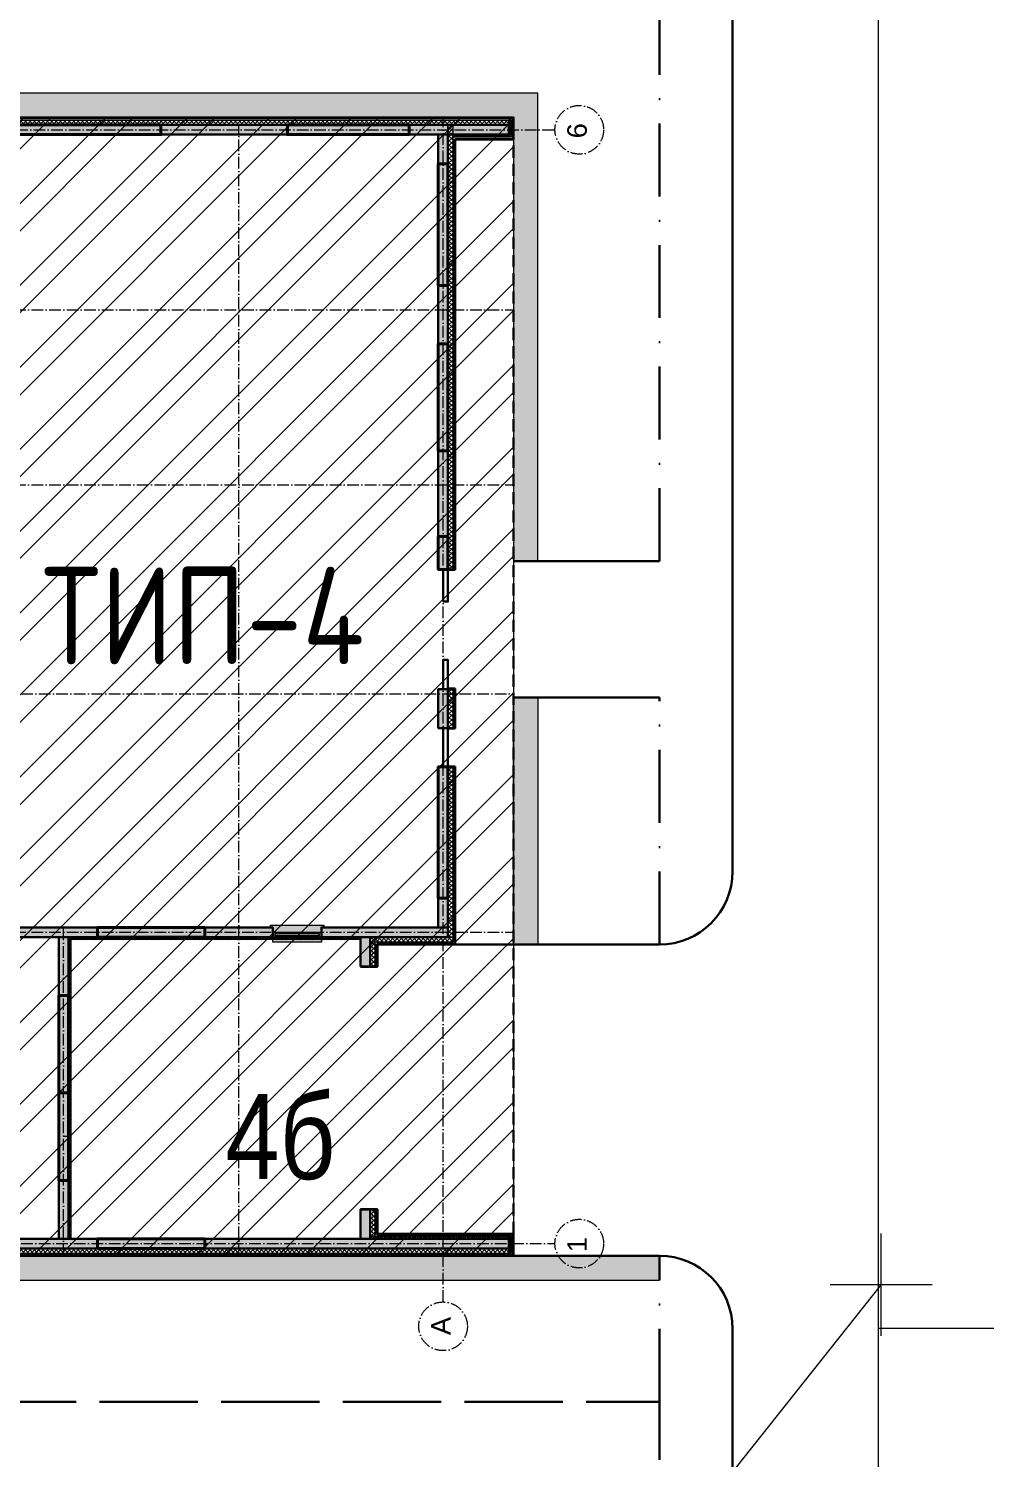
# Model space of a CAD drawing. Header units: millimetres. Extents: x 1353783 to 6492029790, y -7276956 to -512500.
# Drawn here: x 9955169 to 9959102, y -2845237 to -2839358 of the extents above; entities that cross this region are included whole.
import ezdxf
from ezdxf.enums import TextEntityAlignment as Align

# ---------------------------------------------------------------- set-up
doc = ezdxf.new("R2010")
doc.units = ezdxf.units.MM
for name, pattern in [('( Dashed )', [0.75, 0.5, -0.25]), ('482 Границы районов', [5, 3, -1, 0, -1]), ('ACAD_ISO10W100', [18, 12, -3, 0, -3]), ('осевая', [50.800000000000004, 31.75, -6.35, 6.35, -6.35])]:
    doc.linetypes.add(name, pattern=pattern)
doc.layers.get('0').update_dxf_attribs({"lineweight": 5})
doc.layers.get('Defpoints').update_dxf_attribs({"color": 255})
for name, color, linetype, lineweight in [('!A-DIAFRAGM типовой', 142, 'Continuous', 0), ('7земля', 7, 'Continuous', 30), ('DIAFRAGM', 46, 'Continuous', 30), ('G-ANNO-SCHD', 231, 'Continuous', 9), ('Hatch', 254, 'Continuous', 5), ('INSULATION', 81, 'Continuous', 5), ('Room_name', 250, 'Continuous', 20), ('Room_number', 250, 'Continuous', 13), ('А_Шахта', 190, 'Continuous', 20), ('Ар-окна', 5, 'Continuous', 9), ('ГП-Граница учасика ИЖС', 3, 'Continuous', 5), ('ГП-Тратуар', 3, 'Continuous', 5), ('оси', 231, 'осевая', 9)]:
    doc.layers.add(name, color=color, linetype=linetype, lineweight=lineweight)
doc.layers.add('AREA', color=1, linetype='Continuous', lineweight=15, plot=False)
doc.layers.add('Заливка', color=7, linetype='Continuous')
doc.styles.add('GOST Common', font='', dxfattribs={"height": 3})
doc.styles.add('ISOCPEUR', font='', dxfattribs={"width": 0.85})
doc.styles.add('основной', font='Arial Narrow.ttf', dxfattribs={"height": 1.5})
doc.styles.get('GOST Common').set_extended_font_data('GOST Common')
doc.styles.get('ISOCPEUR').set_extended_font_data('ISOCPEUR')

# ---------------------------------------------------------------- blocks, each defined once
blk = doc.blocks.new('амвамвам')
at = {"lineweight": 30, "ltscale": 100, "true_color": 0x939598}
h = blk.add_hatch(color=252, dxfattribs=at)
h.dxf.hatch_style = 1
h.paths.add_polyline_path([(9742030.65074575, -3612121.595819823), (9742530.65074575, -3612121.595819822), (9742530.650745757, -3602501.599493073), (9728830.654929586, -3602501.599493073), (9728830.667146705, -3614151.599177295), (9725280.645847023, -3614151.599177293), (9725280.645847023, -3626901.598235762), (9745030.64169284, -3626901.598235758), (9745030.641692944, -3626402.014739169), (9725780.652775511, -3626402.014739163), (9725780.656179935, -3614651.601038389), (9729330.654902026, -3614651.598674543), (9729330.654902019, -3603001.599493071), (9742030.651035108, -3603001.176704368)])
h.paths.add_polyline_path([(9742030.651035093, -3614921.59581982), (9742530.651035093, -3614921.59581982), (9742530.6510351, -3620002.016115736), (9742030.652129896, -3620002.016115734)], flags=17)
at = {"color": 251, "lineweight": 15, "ltscale": 100, "true_color": 0x636466}
for points in [[(9742030.65074575, -3612121.595819823), (9742530.65074575, -3612121.595819822), (9742530.650745757, -3602501.599493073), (9728830.654929586, -3602501.599493073), (9728830.667146705, -3614151.599177295), (9725280.645847023, -3614151.599177293), (9725280.645847023, -3626901.598235762), (9745030.64169284, -3626901.598235758), (9745030.641692944, -3626402.014739169), (9725780.652775511, -3626402.014739163), (9725780.656179935, -3614651.601038389), (9729330.654902026, -3614651.598674543), (9729330.654902019, -3603001.599493071), (9742030.651035108, -3603001.176704368)], [(9742030.651035093, -3614921.59581982), (9742530.651035093, -3614921.59581982), (9742530.6510351, -3620002.016115736), (9742030.652129896, -3620002.016115734)]]:
    blk.add_lwpolyline(points, close=True, dxfattribs=at)
blk = doc.blocks.new('апрапрапрары')
at = {"layer": '!A-DIAFRAGM типовой', "lineweight": 0, "ltscale": 100, "true_color": 0x000000}
h = blk.add_hatch(color=18, dxfattribs=at)
h.dxf.hatch_style = 1
h.paths.add_polyline_path([(9762950.666445918, -3291176.586493582), (9763150.66644592, -3291176.586448957), (9763150.665553378, -3287176.589189355), (9762950.665553378, -3287176.589233981)])
h = blk.add_hatch(color=18, dxfattribs=at)
h.dxf.hatch_style = 1
h.paths.add_polyline_path([(9769350.665064277, -3291176.583517787), (9769550.665064277, -3291176.58347316), (9769550.66417172, -3287176.510645743), (9769350.664171718, -3287176.51069037)])
h = blk.add_hatch(color=18, dxfattribs=at)
h.dxf.hatch_style = 1
h.paths.add_polyline_path([(9763150.665821139, -3290376.58383827), (9763150.665865766, -3290576.58383827), (9764350.66760699, -3290576.583570505), (9764350.667562364, -3290376.583570505)])
h = blk.add_hatch(color=18, dxfattribs=at)
h.dxf.hatch_style = 1
h.paths.add_polyline_path([(9769350.664618006, -3290376.585177085), (9769350.664573379, -3290576.585177082), (9768150.664573379, -3290576.584909321), (9768150.664618006, -3290376.584909321)])
h = blk.add_hatch(color=18, dxfattribs=at)
h.dxf.hatch_style = 1
h.paths.add_polyline_path([(9786050.664206797, -3292476.591224662), (9785850.664206795, -3292476.591269287), (9785850.66478695, -3295076.587456291), (9786050.66478695, -3295076.587411665)])
h = blk.add_hatch(color=18, dxfattribs=at)
h.dxf.hatch_style = 1
h.paths.add_polyline_path([(9763150.663738219, -3293376.588585836), (9762950.66373822, -3293376.588630463), (9762950.665132817, -3299626.588598399), (9763150.665132817, -3299626.588553772)])
h = blk.add_hatch(color=18, dxfattribs=at)
h.dxf.hatch_style = 1
h.paths.add_polyline_path([(9769550.664414639, -3293376.587074832), (9769350.664414639, -3293376.587119457), (9769350.664727028, -3294776.58715154), (9769550.664727028, -3294776.587106914)])
h = blk.add_hatch(color=18, dxfattribs=at)
h.dxf.hatch_style = 1
h.paths.add_polyline_path([(9769350.709559886, -3295776.601303109), (9769550.709559888, -3295776.601347736), (9769550.708979737, -3298376.587229916), (9769350.708979737, -3298376.587185291)])
h = blk.add_hatch(color=18, dxfattribs=at)
h.dxf.hatch_style = 1
h.paths.add_polyline_path([(9763150.66582114, -3296576.317386045), (9763150.665865768, -3296776.317386045), (9763750.665667567, -3296776.317252164), (9763750.66562294, -3296576.317252166)])
h = blk.add_hatch(color=18, dxfattribs=at)
h.dxf.hatch_style = 1
h.paths.add_polyline_path([(9768750.664496152, -3296576.31622574), (9768750.664540777, -3296776.31622574), (9769350.664593088, -3296776.316091859), (9769350.66454846, -3296576.316091859)])
h = blk.add_hatch(color=18, dxfattribs=at)
h.dxf.hatch_style = 1
h.paths.add_polyline_path([(9786050.66438532, -3297576.623024288), (9785850.664385319, -3297576.623068915), (9785850.664842742, -3299626.588592538), (9786050.66484274, -3299626.588547912)])
h = blk.add_hatch(color=18, dxfattribs=at)
h.dxf.hatch_style = 1
h.paths.add_polyline_path([(9769550.664439496, -3298376.587229907), (9769550.664484123, -3298176.587229907), (9770150.664863596, -3298176.58736379), (9770150.664818967, -3298376.58736379)])
h = blk.add_hatch(color=18, dxfattribs=at)
h.dxf.hatch_style = 1
h.paths.add_polyline_path([(9773650.665186578, -3298376.587029709), (9773650.665231206, -3298176.587029708), (9774450.664585596, -3298176.587163589), (9774450.664540969, -3298376.587163589)])
h = blk.add_hatch(color=18, dxfattribs=at)
h.dxf.hatch_style = 1
h.paths.add_polyline_path([(9777590.671850959, -3298176.617992246), (9777590.671895586, -3298376.617992247), (9779350.667191405, -3298376.617599527), (9779350.667146778, -3298176.617599527)])
h = blk.add_hatch(color=18, dxfattribs=at)
h.dxf.hatch_style = 1
h.paths.add_polyline_path([(9781550.665582668, -3298176.617992247), (9781550.665627293, -3298376.617992246), (9782750.664492253, -3298376.617724485), (9782750.664447626, -3298176.617724483)])
h = blk.add_hatch(color=18, dxfattribs=at)
h.dxf.hatch_style = 1
h.paths.add_polyline_path([(9785850.664563827, -3298376.617236563), (9785850.664519198, -3298176.617236563), (9785250.664139729, -3298176.617370446), (9785250.664184356, -3298376.617370444)])
at = {"layer": 'Hatch', "lineweight": 40, "ltscale": 0.5, "true_color": 0x000000}
for points in [[(9786050.664563827, -3292476.591257446), (9785850.664563827, -3292476.591257445), (9785850.664563827, -3289176.585530064), (9786050.664563827, -3289176.585530066)], [(9764350.667562364, -3290576.583704389), (9764350.667562364, -3290376.583704387), (9766150.699879486, -3290376.583704386), (9766150.699879486, -3290576.583704384)], [(9766150.699879484, -3290576.583704385), (9766150.699879486, -3290376.583704385), (9768150.664618008, -3290376.583704385), (9768150.664618008, -3290576.583704387)], [(9763150.666111212, -3293376.588608149), (9762950.666111212, -3293376.588608149), (9762950.666111212, -3291176.586493582), (9763150.666111212, -3291176.586493582)], [(9769550.664729571, -3293376.587180081), (9769350.664729573, -3293376.587180081), (9769350.664729571, -3291176.585043202), (9769550.664729571, -3291176.585043202)], [(9786050.664563827, -3297576.623046602), (9785850.664563827, -3297576.6230466), (9785850.664563827, -3295076.587433978), (9786050.664563827, -3295076.587433978)], [(9770150.664841283, -3298376.587230557), (9770150.664841281, -3298176.587230557), (9772850.665231206, -3298176.587230557), (9772850.665231206, -3298376.587230557)], [(9776910.671671968, -3298376.587411919), (9776910.671671968, -3298176.587411917), (9777590.67185892, -3298176.587411919), (9777590.67185892, -3298376.587411919)], [(9779350.667169085, -3298376.61767945), (9779350.667169085, -3298176.617679448), (9781550.665582666, -3298176.617679448), (9781550.665582666, -3298376.617679448)], [(9782750.664469933, -3298376.616853847), (9782750.664469933, -3298176.616853847), (9785250.664139729, -3298176.616853845), (9785250.664139729, -3298376.616853847)]]:
    blk.add_hatch(color=18, dxfattribs=at).paths.add_polyline_path(points)
at = {"layer": 'INSULATION', "ltscale": 0.5, "true_color": 0x000000}
h = blk.add_hatch(dxfattribs=at)
h.set_pattern_fill('ANSI37', color=18, scale=20)
h.set_pattern_definition([(44.99999999999999, (9762850.664600413, -3293440.348149012), (-44.90128060534578, 44.90128060534577), []), (135, (9762850.664600413, -3293440.348149012), (-44.90128060534577, -44.90128060534576), [])])
h.paths.add_polyline_path([(9762850.664600413, -3287176.588054121), (9762950.664600413, -3287176.588054121), (9762950.664600413, -3299626.588573663), (9762850.664600413, -3299626.588573663)])
h = blk.add_hatch(dxfattribs=at)
h.set_pattern_fill('ANSI37', color=18, scale=20)
h.set_pattern_definition([(44.99999999999999, (9786050.66456383, -3293440.348215952), (-44.90128060534578, 44.90128060534577), []), (135, (9786050.66456383, -3293440.348215952), (-44.90128060534577, -44.90128060534576), [])])
h.paths.add_polyline_path([(9786050.66456383, -3287176.591188897), (9786150.66456383, -3287176.591188897), (9786150.664563831, -3299626.588612716), (9786050.66456383, -3299626.588612716)])
h = blk.add_hatch(dxfattribs=at)
h.set_pattern_fill('ANSI37', color=18, scale=9.999997768927232, angle=-90.00000000000006)
h.set_pattern_definition([(314.9999999999999, (9776618.424089354, -3290576.589730035), (22.45063529377169, 22.45063529377164), []), (44.99999999999995, (9776618.424089354, -3290576.589730035), (-22.45063529377164, 22.45063529377169), [])])
h.paths.add_polyline_path([(9769300.633700384, -3290576.589730036), (9769300.633700384, -3290626.589718881), (9763150.666317618, -3290626.590388296), (9763150.666317618, -3290576.590399451)])
h = blk.add_hatch(dxfattribs=at)
h.set_pattern_fill('ANSI37', color=18, scale=9.999997768927232, angle=179.9999999999999)
h.set_pattern_definition([(225, (9769350.633689228, -3299544.173049315), (22.45063529377165, -22.45063529377168), []), (314.9999999999999, (9769350.633689228, -3299544.173049315), (22.45063529377168, 22.45063529377165), [])])
h.paths.add_polyline_path([(9769350.633689228, -3296576.316116865), (9769300.633700386, -3296576.316116865), (9769300.633700384, -3290576.585165919), (9769350.633689228, -3290576.585165919)])
h = blk.add_hatch(dxfattribs=at)
h.set_pattern_fill('ANSI37', color=18, scale=9.999997768927232, angle=-179.9999872161954)
h.set_pattern_definition([(225.0000127838046, (9763200.660448574, -3303494.717837282), (22.45064030294521, -22.45063028459701), []), (315.0000127838046, (9763200.660448574, -3303494.717837282), (22.450630284597, 22.45064030294521), [])])
h.paths.add_polyline_path([(9763200.65958552, -3299626.594031709), (9763150.659596676, -3299626.594042863), (9763150.658960722, -3296776.317386047), (9763200.658949569, -3296776.317374892)])
h = blk.add_hatch(dxfattribs=at)
h.set_pattern_fill('ANSI37', color=18, scale=20, angle=-90.00000000000001)
h.set_pattern_definition([(315, (9768886.903578412, -3296776.317363732), (44.90128060534578, 44.90128060534576), []), (44.99999999999999, (9768886.903578412, -3296776.317363732), (-44.90128060534575, 44.90128060534578), [])])
h.paths.add_polyline_path([(9763750.665656647, -3296776.317363732), (9763750.665656647, -3296876.317363732), (9763200.666278511, -3296876.317363732), (9763200.666278511, -3296776.317363732)])
h = blk.add_hatch(dxfattribs=at)
h.set_pattern_fill('ANSI37', color=18, scale=20, angle=-90.00000000000001)
h.set_pattern_definition([(315, (9774386.902972529, -3296776.31622574), (44.90128060534578, 44.90128060534576), []), (44.99999999999999, (9774386.902972529, -3296776.31622574), (-44.90128060534575, 44.90128060534578), [])])
h.paths.add_polyline_path([(9769350.6644395, -3296776.316225742), (9769350.664439501, -3296876.316225742), (9768750.664540779, -3296876.316225742), (9768750.664540777, -3296776.31622574)])
h = blk.add_hatch(dxfattribs=at)
h.set_pattern_fill('ANSI37', color=18, scale=20)
h.set_pattern_definition([(44.99999999999999, (9769250.664439496, -3293440.348215953), (-44.90128060534578, 44.90128060534577), []), (135, (9769250.664439496, -3293440.348215953), (-44.90128060534577, -44.90128060534576), [])])
h.paths.add_polyline_path([(9769250.664439496, -3296876.31622574), (9769350.664439496, -3296876.31622574), (9769350.664439498, -3298476.587230542), (9769250.664439496, -3298476.587230542)])
h = blk.add_hatch(dxfattribs=at)
h.set_pattern_fill('ANSI37', color=18, scale=20, angle=-90.00000000000001)
h.set_pattern_definition([(315, (9779186.90357842, -3298376.587230542), (44.90128060534578, 44.90128060534576), []), (44.99999999999999, (9779186.90357842, -3298376.587230542), (-44.90128060534575, 44.90128060534578), [])])
h.paths.add_polyline_path([(9772850.665231206, -3298376.587230542), (9772850.665231206, -3298476.587230542), (9769350.664439496, -3298476.587230542), (9769350.664439496, -3298376.587230542)])
h = blk.add_hatch(dxfattribs=at)
h.set_pattern_fill('ANSI37', color=18, scale=20, angle=-90.00000000000001)
h.set_pattern_definition([(315, (9779086.903578147, -3298376.587230542), (44.90128060534578, 44.90128060534576), []), (44.99999999999999, (9779086.903578147, -3298376.587230542), (-44.90128060534575, 44.90128060534578), [])])
h.paths.add_polyline_path([(9774450.664563281, -3298376.58723054), (9774450.664563281, -3298476.587230542), (9773650.67630647, -3298476.587230542), (9773650.67630647, -3298376.587230542)])
h = blk.add_hatch(dxfattribs=at)
h.set_pattern_fill('ANSI37', color=18, scale=20, angle=-90.00000000000001)
h.set_pattern_definition([(315, (9792386.879832849, -3298376.617191936), (44.90128060534578, 44.90128060534576), []), (44.99999999999999, (9792386.879832849, -3298376.617191936), (-44.90128060534575, 44.90128060534578), [])])
h.paths.add_polyline_path([(9786050.664563827, -3298376.617191936), (9786050.664563827, -3298476.617191936), (9776910.671671968, -3298476.617191938), (9776910.671671968, -3298376.617191938)])
h = blk.add_hatch(dxfattribs=at)
h.set_pattern_fill('ANSI37', color=18, scale=9.999997768927232)
h.set_pattern_definition([(44.99999999999999, (9785800.664820425, -3295355.049262718), (-22.45063529377167, 22.45063529377167), []), (135, (9785800.664820425, -3295355.049262718), (-22.45063529377167, -22.45063529377166), [])])
h.paths.add_polyline_path([(9785800.664820425, -3298476.617191938), (9785850.664809272, -3298476.617191938), (9785850.664809272, -3299676.58860156), (9785800.664820425, -3299676.58860156)])
h = blk.add_hatch(dxfattribs=at)
h.set_pattern_fill('ANSI37', color=18, scale=9.999997768927232, angle=89.99999999999994)
h.set_pattern_definition([(134.9999999999999, (9758982.540794838, -3299676.588562508), (-22.45063529377169, -22.45063529377165), []), (225, (9758982.540794838, -3299676.588562508), (22.45063529377165, -22.45063529377169), [])])
h.paths.add_polyline_path([(9762850.664600413, -3299676.588562508), (9762850.664600413, -3299626.588573663), (9763200.666073056, -3299626.588573662), (9763200.666073056, -3299676.588562506)])
h = blk.add_hatch(dxfattribs=at)
h.set_pattern_fill('ANSI37', color=18, scale=9.999997768927232, angle=89.99999999999994)
h.set_pattern_definition([(134.9999999999999, (9781982.541003697, -3299676.588601562), (-22.45063529377169, -22.45063529377165), []), (225, (9781982.541003697, -3299676.588601562), (22.45063529377165, -22.45063529377169), [])])
h.paths.add_polyline_path([(9785850.664809272, -3299676.58860156), (9785850.664809272, -3299626.588612716), (9786154.080342537, -3299626.588612716), (9786154.080342537, -3299676.58860156)])
at = {"layer": 'ГП-Тратуар', "lineweight": 30, "ltscale": 100, "true_color": 0x000000}
h = blk.add_hatch(color=18, dxfattribs=at)
h.dxf.hatch_style = 1
h.paths.add_polyline_path([(9769250.711833604, -3294776.587119381), (9769550.711833604, -3294776.587119379), (9769550.711833604, -3294726.587119379), (9769600.711833604, -3294726.587119379), (9769600.711833604, -3295826.587119379), (9769550.711833604, -3295826.587119377), (9769550.711833604, -3295776.587119377), (9769250.711833604, -3295776.587119379)])
at = {"layer": '7земля', "color": 18, "lineweight": 30, "ltscale": 100, "true_color": 0x000000}
for p, q in [((9762800.665821139, -3287026.345183565), (9762800.665821139, -3299726.588612714)), ((9762810.665821139, -3287036.345265611), (9762810.665821139, -3299716.588612714)), ((9786190.66456383, -3287036.585053341), (9786190.66456383, -3299716.581455265)), ((9786200.66456383, -3287026.585052348), (9786200.66456383, -3299726.581122368)), ((9763750.665661748, -3296916.317363732), (9763750.66400045, -3296576.317252173)), ((9763760.665656645, -3296926.317363732), (9763760.665682152, -3296576.317697232)), ((9768740.66454209, -3296926.316236607), (9768740.664496152, -3296576.320244142)), ((9768750.664540779, -3296916.316236154), (9768750.66449615, -3296576.320242829)), ((9763240.664560799, -3299716.588612714), (9763240.663623566, -3296916.317363734)), ((9763240.663623566, -3296916.317363734), (9763750.665661748, -3296916.317363732)), ((9763250.66456382, -3299726.588612714), (9763250.663626589, -3296926.317363734)), ((9763250.663626589, -3296926.317363734), (9763760.665656645, -3296926.317363732)), ((9769200.664439498, -3296926.316215782), (9768740.66454209, -3296926.316236607)), ((9769210.664439496, -3296916.316215328), (9768750.664540779, -3296916.316236154)), ((9769200.664439492, -3298526.587230542), (9769200.664439498, -3296926.316215782)), ((9769210.664439492, -3298516.587230542), (9769210.664439496, -3296916.316215328)), ((9772860.665231206, -3298526.587230542), (9769200.664439492, -3298526.587230542)), ((9772850.665231206, -3298516.587230542), (9769210.664439492, -3298516.587230542)), ((9772850.665231206, -3298376.587230542), (9772850.665231206, -3298516.587230542)), ((9772860.665231206, -3298376.587230542), (9772860.665231206, -3298526.587230542)), ((9773640.676306471, -3298526.58723054), (9773640.67630647, -3298376.58723054)), ((9774460.683519071, -3298526.587203772), (9773640.676306471, -3298526.58723054)), ((9773650.676306471, -3298516.587230206), (9773650.67630647, -3298376.587230542)), ((9774450.683522046, -3298516.587204105), (9773650.676306471, -3298516.587230206)), ((9774450.683563698, -3298376.587205247), (9774450.683522046, -3298516.587204105)), ((9774460.683563698, -3298376.587208222), (9774460.683519071, -3298526.587203772)), ((9776900.671671966, -3298526.617099811), (9776900.671671968, -3298376.617099813)), ((9779360.683648838, -3298526.617073045), (9776900.671671966, -3298526.617099811)), ((9776910.671671966, -3298516.617099703), (9776910.671671966, -3298376.617099813)), ((9779350.683651814, -3298516.617073155), (9776910.671671966, -3298516.617099703)), ((9779350.683651814, -3298516.617073155), (9785760.636209903, -3298516.602243111)), ((9779360.683648838, -3298526.617073045), (9785750.636209909, -3298526.602211238)), ((9785750.664809268, -3299726.596103066), (9785750.636209909, -3298526.602211238)), ((9785760.664570933, -3299716.595770161), (9785760.636209903, -3298516.602243111)), ((9762800.665821139, -3299726.588612714), (9763250.66456382, -3299726.588612714)), ((9762810.665821139, -3299716.588612714), (9763240.664560799, -3299716.588612714)), ((9786200.66456383, -3299726.581122368), (9785750.664809268, -3299726.596103066)), ((9786190.66456383, -3299716.581455265), (9785760.664570933, -3299716.595770161))]:
    blk.add_line(p, q, dxfattribs=at)
at = {"layer": '7земля', "color": 18, "linetype": '( Dashed )', "lineweight": 30, "ltscale": 500, "true_color": 0x000000}
blk.add_line((9763250.66456382, -3299726.588612714), (9785750.66479631, -3299726.052371961), dxfattribs=at)
at = {"layer": 'AREA', "color": 18, "ltscale": 100, "true_color": 0x000000}
blk.add_line((9785844.498809455, -3295876.58972223), (9785850.664586125, -3294176.587046591), dxfattribs=at)
at = {"layer": 'DIAFRAGM', "color": 18, "ltscale": 0.5, "true_color": 0x000000}
for points in [[(9762950.666445918, -3291176.586493582), (9763150.66644592, -3291176.586448957), (9763150.665553378, -3287176.589189355), (9762950.665553378, -3287176.589233981)], [(9769350.665064277, -3291176.583517787), (9769550.665064277, -3291176.58347316), (9769550.66417172, -3287176.510645743), (9769350.664171718, -3287176.51069037)], [(9763150.665821139, -3290376.58383827), (9763150.665865766, -3290576.58383827), (9764350.66760699, -3290576.583570505), (9764350.667562364, -3290376.583570505)], [(9769350.664618006, -3290376.585177085), (9769350.664573379, -3290576.585177082), (9768150.664573379, -3290576.584909321), (9768150.664618006, -3290376.584909321)], [(9786050.664206797, -3292476.591224662), (9785850.664206795, -3292476.591269287), (9785850.66478695, -3295076.587456291), (9786050.66478695, -3295076.587411665)], [(9763150.663738219, -3293376.588585836), (9762950.66373822, -3293376.588630463), (9762950.665132817, -3299626.588598399), (9763150.665132817, -3299626.588553772)], [(9769550.664414639, -3293376.587074832), (9769350.664414639, -3293376.587119457), (9769350.664727028, -3294776.58715154), (9769550.664727028, -3294776.587106914)], [(9769350.709559886, -3295776.601303109), (9769550.709559888, -3295776.601347736), (9769550.708979737, -3298376.587229916), (9769350.708979737, -3298376.587185291)], [(9763150.66582114, -3296576.317386045), (9763150.665865768, -3296776.317386045), (9763750.665667567, -3296776.317252164), (9763750.66562294, -3296576.317252166)], [(9768750.664496152, -3296576.31622574), (9768750.664540777, -3296776.31622574), (9769350.664593088, -3296776.316091859), (9769350.66454846, -3296576.316091859)], [(9786050.66438532, -3297576.623024288), (9785850.664385319, -3297576.623068915), (9785850.664842742, -3299626.588592538), (9786050.66484274, -3299626.588547912)], [(9769550.664439496, -3298376.587229907), (9769550.664484123, -3298176.587229907), (9770150.664863596, -3298176.58736379), (9770150.664818967, -3298376.58736379)], [(9773650.665186578, -3298376.587029709), (9773650.665231206, -3298176.587029708), (9774450.664585596, -3298176.587163589), (9774450.664540969, -3298376.587163589)], [(9777590.671850959, -3298176.617992246), (9777590.671895586, -3298376.617992247), (9779350.667191405, -3298376.617599527), (9779350.667146778, -3298176.617599527)], [(9781550.665582668, -3298176.617992247), (9781550.665627293, -3298376.617992246), (9782750.664492253, -3298376.617724485), (9782750.664447626, -3298176.617724483)], [(9785850.664563827, -3298376.617236563), (9785850.664519198, -3298176.617236563), (9785250.664139729, -3298176.617370446), (9785250.664184356, -3298376.617370444)]]:
    blk.add_lwpolyline(points, close=True, dxfattribs=at)
at = {"layer": 'Hatch', "color": 18, "lineweight": 40, "ltscale": 0.5, "true_color": 0x000000}
for points in [[(9786050.664563827, -3292476.591257446), (9785850.664563827, -3292476.591257445), (9785850.664563827, -3289176.585530064), (9786050.664563827, -3289176.585530066)], [(9764350.667562364, -3290576.583704389), (9764350.667562364, -3290376.583704387), (9766150.699879486, -3290376.583704386), (9766150.699879486, -3290576.583704384)], [(9766150.699879484, -3290576.583704385), (9766150.699879486, -3290376.583704385), (9768150.664618008, -3290376.583704385), (9768150.664618008, -3290576.583704387)], [(9763150.666111212, -3293376.588608149), (9762950.666111212, -3293376.588608149), (9762950.666111212, -3291176.586493582), (9763150.666111212, -3291176.586493582)], [(9769550.664729571, -3293376.587180081), (9769350.664729573, -3293376.587180081), (9769350.664729571, -3291176.585043202), (9769550.664729571, -3291176.585043202)], [(9786050.664563827, -3297576.623046602), (9785850.664563827, -3297576.6230466), (9785850.664563827, -3295076.587433978), (9786050.664563827, -3295076.587433978)], [(9770150.664841283, -3298376.587230557), (9770150.664841281, -3298176.587230557), (9772850.665231206, -3298176.587230557), (9772850.665231206, -3298376.587230557)], [(9776910.671671968, -3298376.587411919), (9776910.671671968, -3298176.587411917), (9777590.67185892, -3298176.587411919), (9777590.67185892, -3298376.587411919)], [(9779350.667169085, -3298376.61767945), (9779350.667169085, -3298176.617679448), (9781550.665582666, -3298176.617679448), (9781550.665582666, -3298376.617679448)], [(9782750.664469933, -3298376.616853847), (9782750.664469933, -3298176.616853847), (9785250.664139729, -3298176.616853845), (9785250.664139729, -3298376.616853847)]]:
    blk.add_lwpolyline(points, close=True, dxfattribs=at)
at = {"layer": 'INSULATION', "color": 18, "ltscale": 0.5, "true_color": 0x000000}
for points in [[(9762850.664600413, -3287176.588054121), (9762950.664600413, -3287176.588054121), (9762950.664600413, -3299626.588573663), (9762850.664600413, -3299626.588573663)], [(9786050.66456383, -3287176.591188897), (9786150.66456383, -3287176.591188897), (9786150.664563831, -3299626.588612716), (9786050.66456383, -3299626.588612716)], [(9769300.633700384, -3290576.589730036), (9769300.633700384, -3290626.589718881), (9763150.666317618, -3290626.590388296), (9763150.666317618, -3290576.590399451)], [(9769350.633689228, -3296576.316116865), (9769300.633700386, -3296576.316116865), (9769300.633700384, -3290576.585165919), (9769350.633689228, -3290576.585165919)], [(9763200.65958552, -3299626.594031709), (9763150.659596676, -3299626.594042863), (9763150.658960722, -3296776.317386047), (9763200.658949569, -3296776.317374892)], [(9763750.665656647, -3296776.317363732), (9763750.665656647, -3296876.317363732), (9763200.666278511, -3296876.317363732), (9763200.666278511, -3296776.317363732)], [(9769350.6644395, -3296776.316225742), (9769350.664439501, -3296876.316225742), (9768750.664540779, -3296876.316225742), (9768750.664540777, -3296776.31622574)], [(9769250.664439496, -3296876.31622574), (9769350.664439496, -3296876.31622574), (9769350.664439498, -3298476.587230542), (9769250.664439496, -3298476.587230542)], [(9772850.665231206, -3298376.587230542), (9772850.665231206, -3298476.587230542), (9769350.664439496, -3298476.587230542), (9769350.664439496, -3298376.587230542)], [(9774450.664563281, -3298376.58723054), (9774450.664563281, -3298476.587230542), (9773650.67630647, -3298476.587230542), (9773650.67630647, -3298376.587230542)], [(9786050.664563827, -3298376.617191936), (9786050.664563827, -3298476.617191936), (9776910.671671968, -3298476.617191938), (9776910.671671968, -3298376.617191938)], [(9785800.664820425, -3298476.617191938), (9785850.664809272, -3298476.617191938), (9785850.664809272, -3299676.58860156), (9785800.664820425, -3299676.58860156)], [(9762850.664600413, -3299676.588562508), (9762850.664600413, -3299626.588573663), (9763200.666073056, -3299626.588573662), (9763200.666073056, -3299676.588562506)], [(9785850.664809272, -3299676.58860156), (9785850.664809272, -3299626.588612716), (9786154.080342537, -3299626.588612716), (9786154.080342537, -3299676.58860156)]]:
    blk.add_lwpolyline(points, close=True, dxfattribs=at)
at = {"layer": 'А_Шахта', "color": 18, "lineweight": 5, "true_color": 0x000000}
blk.add_line((9765250.698631376, -3290576.589730038), (9765250.70112816, -3290476.58973007), dxfattribs=at)
at = {"layer": 'Ар-окна', "color": 18, "lineweight": 30, "true_color": 0x000000}
for p, q in [((9775050.664563281, -3298376.587230542), (9775050.667060064, -3298276.587230572)), ((9776250.664562907, -3298376.617191938), (9776250.66705969, -3298276.617191969))]:
    blk.add_line(p, q, dxfattribs=at)
at = {"layer": 'Ар-окна', "color": 18, "lineweight": 5, "true_color": 0x000000}
for points in [[(9769250.711833604, -3294776.587119381), (9769550.711833604, -3294776.587119379), (9769550.711833604, -3294726.587119379), (9769600.711833604, -3294726.587119379), (9769600.711833604, -3295826.587119379), (9769550.711833604, -3295826.587119377), (9769550.711833604, -3295776.587119377), (9769250.711833604, -3295776.587119379)], [(9769350.711833602, -3294826.587119381), (9769350.711833602, -3294776.587119379), (9769450.711833602, -3294776.587119379), (9769450.711833602, -3294826.587119379)], [(9769350.711833602, -3295776.587119379), (9769350.711833602, -3294776.587119379), (9769450.711833602, -3294776.587119379), (9769450.711833602, -3295776.587119377)], [(9769375.711833602, -3295726.587119379), (9769375.711833602, -3294826.587119379), (9769425.711833602, -3294826.587119379), (9769425.711833602, -3295726.587119379)], [(9769350.711833602, -3295776.587119379), (9769350.711833602, -3295726.587119379), (9769450.711833602, -3295726.587119377), (9769450.711833602, -3295776.587119377)]]:
    blk.add_lwpolyline(points, close=True, dxfattribs=at)
at = {"layer": 'Ар-окна', "color": 18, "lineweight": 30, "true_color": 0x000000}
for points in [[(9772850.68768845, -3298276.587811084), (9773650.665186578, -3298276.587811084), (9773650.665186578, -3298376.587811084), (9772850.68768845, -3298376.587811084)], [(9774450.664563283, -3298276.587163589), (9775050.664563281, -3298276.587163589), (9775050.664563281, -3298376.587230542), (9774450.664563283, -3298376.587230542)], [(9776250.66705969, -3298276.617191969), (9776910.671671966, -3298276.617191969), (9776910.671671966, -3298376.582229429), (9776250.66705969, -3298376.582229429)]]:
    blk.add_lwpolyline(points, close=True, dxfattribs=at)
at = {"layer": 'оси', "color": 251, "linetype": 'ACAD_ISO10W100', "lineweight": 13, "ltscale": 20, "true_color": 0x636466}
for p, q in [((9763050.664563822, -3283476.582848693), (9763050.66456382, -3300576.618573447)), ((9774350.664575709, -3283476.575920208), (9774350.6645612, -3299726.324067279)), ((9785950.664663605, -3286976.584993455), (9785950.664663605, -3300576.617392759)), ((9769450.664439496, -3288376.587207579), (9769450.664439496, -3299726.440848601)), ((9778650.661524521, -3288376.59900472), (9778650.664057028, -3299726.221585725)), ((9782250.665157307, -3288376.584997528), (9782250.664604196, -3299726.135787194)), ((9762800.665821139, -3290476.583916367), (9769550.664558131, -3290476.583653449)), ((9762800.665821139, -3294076.587331335), (9786050.664727785, -3294076.582143432)), ((9761850.643237945, -3298276.587811084), (9786200.66456383, -3298276.587811085))]:
    blk.add_line(p, q, dxfattribs=at)
for centre in [(9761350.643216252, -3298276.587811084), (9763050.66456382, -3301076.618573447), (9785950.664663605, -3301076.617392759)]:
    blk.add_circle(centre, 499.9999999999999, dxfattribs=at)
at = {"layer": 'оси', "color": 251, "linetype": 'ACAD_ISO10W100', "lineweight": 13, "ltscale": 20, "true_color": 0x636466, "char_height": 399.9999999999999, "width": 158.3999999999998, "attachment_point": 2, "line_spacing_factor": 1.016949152542373, "style": 'GOST Common'}
for s, insert in [('{\\fArial|b0|i0|c204|p34;А}', (9761356.279046949, -3298030.705494224)), ('{\\fArial|b0|i0|c204|p34;1}', (9763030.532723047, -3300830.736256589)), ('{\\fArial|b0|i0|c204|p34;6}', (9785930.532822832, -3300830.735075901))]:
    blk.add_mtext(s, dxfattribs=dict(at, insert=insert))
blk = doc.blocks.new('RM_AREA')
at = {"layer": 'Room_number', "color": 0, "linetype": 'ByBlock', "lineweight": -2, "style": 'ISOCPEUR', "width": 0.85}
blk.add_attdef('ROOM_NAME', text='', height=3, dxfattribs=at).set_placement((0, 5), align=Align.CENTER)
at = {"layer": 'Room_number', "linetype": 'ByBlock', "lineweight": -2, "style": 'ISOCPEUR', "width": 0.85}
blk.add_attdef('AREA', text='', height=3, dxfattribs=at).set_placement((0, 0), align=Align.CENTER)

msp = doc.modelspace()

# ---------------------------------------------------------------- hatches: boundary and pattern name
at = {"layer": 'Заливка', "lineweight": 13, "ltscale": 100, "true_color": 0xffb3ff}
h = msp.add_hatch(dxfattribs=at)
h.set_pattern_fill('ANSI32', color=211, scale=25)
h.set_pattern_definition([(45, (298297.5611592159, -40174.41629949166), (-168.3798022700466, 168.3798022700466), []), (45, (298409.8144092159, -40174.41629949166), (-168.3798022700466, 168.3798022700466), [])])
h.paths.add_polyline_path([(9954622.397612354, -2839723.64340854), (9957162.424534306, -2839720.500211244), (9957162.424534306, -2844403.727437106), (9953912.260534927, -2844403.726802249), (9953912.39741962, -2842053.643580992), (9954622.39716404, -2842053.643244834)])

# ---------------------------------------------------------------- linework, layer by layer
at = {"layer": 'AREA', "color": 0}
for p, q in [((9958673.35548, -2844732.405578225, -0.8230302721366681), (9958673.355480002, -2844312.318518027, -0.8230302721366681)), ((9958463.311949924, -2844522.362048103, -0.8230302721366681), (9958883.399010137, -2844522.362048104, -0.8230302721366681))]:
    msp.add_line(p, q, dxfattribs=at)
at = {"layer": 'AREA', "color": 1}
msp.add_line((9958673.356078925, -2844522.363493321, -1.511072774666342), (9957649.829341529, -2845809.547154932, -2898930.616537261), dxfattribs=at)
at = {"layer": 'Defpoints', "lineweight": 0, "ltscale": 100}
msp.add_lwpolyline([(9958662.359783825, -2852430.041580292), (9958662.359783862, -2791201.406971793, -0.4142136825218612), (9960162.360399183, -2789701.406971794), (9990896.6699953, -2789701.419579177)], format="xyb", dxfattribs=at)
msp.add_lwpolyline([(9958662.003752166, -2844701.426939044), (9997800.96477685, -2844701.442994411)], dxfattribs=at)
at = {"layer": 'ГП-Граница учасика ИЖС', "color": 251, "lineweight": 30, "ltscale": 100}
for points in [[(9956922.363140272, -2837707.991340998), (9957762.364015218, -2837707.991502623, -0.414213562373095), (9958062.363957494, -2838007.991560346), (9958062.363030901, -2842823.727379295, -0.414213562373095), (9957762.36297318, -2843123.727321572), (9956922.362535695, -2843123.727159948)], [(9956922.362289412, -2844403.727390916), (9957762.362726891, -2844403.72755254, -0.414213562373095), (9958062.36266917, -2844703.727610262), (9958062.361742575, -2849519.463429211, -0.414213562373095), (9957762.361684851, -2849819.463371489), (9956922.361247372, -2849819.463209864)]]:
    msp.add_lwpolyline(points, format="xyb", dxfattribs=at)
at = {"layer": 'ГП-Граница учасика ИЖС', "color": 94, "linetype": '482 Границы районов', "lineweight": 30, "ltscale": 100}
for points in [[(9957762.363276431, -2841547.724694171), (9957762.363899786, -2838307.990995325), (9952562.363899786, -2838307.989994796), (9952562.362611461, -2845003.726044712), (9957762.36261146, -2845003.727045242), (9957762.362726906, -2844403.72755254)], [(9957762.362973189, -2843123.727321572), (9957762.363168681, -2842107.724694171)], [(9957762.361988105, -2848243.460740284), (9957762.36261146, -2845003.727045242), (9952562.362611461, -2845003.726044712), (9952562.361323135, -2851699.462094628), (9957762.361323135, -2851699.463095158), (9957762.361438582, -2851099.463602455)]]:
    msp.add_lwpolyline(points, dxfattribs=at)
at = {"layer": 'ГП-Граница учасика ИЖС', "color": 251, "lineweight": 30, "ltscale": 100}
for points in [[(9957162.205508059, -2841547.724578695), (9957762.363276431, -2841547.724694171)], [(9957162.205668127, -2842107.724578695), (9957762.363168681, -2842107.724694171)]]:
    msp.add_lwpolyline(points, dxfattribs=at)
at = {"layer": 'Заливка', "color": 211, "lineweight": 13, "ltscale": 100, "true_color": 0xffb3ff}
msp.add_lwpolyline([(9954622.397612354, -2839723.64340854), (9957162.424534306, -2839720.500211244), (9957162.424534306, -2844403.727437106), (9953912.260534927, -2844403.726802249), (9953912.39741962, -2842053.643580992), (9954622.39716404, -2842053.643244834)], close=True, dxfattribs=at)

# ---------------------------------------------------------------- block references
at = {"color": 1, "lineweight": 30}
for name, p, xscale, yscale, zscale, rotation in [('амвамвам', (8008756.432392774, -2119122.94911043), 0.1999999999999998, 0.1999999999999998, 0.1999999999999998, 359.9999889757423), ('апрапрапрары', (9297216.758231137, -4796963.733621598), 0.1999999999999999, 0.1999999999999999, 0.1999999999999999, 89.99998897575162)]:
    msp.add_blockref(name, p, dxfattribs=dict(at, xscale=xscale, yscale=yscale, zscale=zscale, rotation=rotation))
at = {"layer": 'ГП-Граница учасика ИЖС', "color": 1}
ref = msp.add_blockref('RM_AREA', (9952594.090734705, -2839909.724914718), dxfattribs=dict(at, xscale=11.99999999999999, yscale=11.99999999999999, zscale=11.99999999999999, rotation=180.0000000931629))
ref.add_attrib('ROOM_NAME', 'ТИП-4', dxfattribs={"layer": 'Room_name', "color": 6, "linetype": 'ByBlock', "lineweight": -2, "height": 400, "rotation": 1.334021321025711e-07, "style": 'ISOCPEUR', "width": 0.85}).set_placement((9955886.342043687, -2841971.605668151), align=Align.CENTER)

# ---------------------------------------------------------------- texts
at = {"layer": 'G-ANNO-SCHD', "color": 0, "insert": (9955977.771645954, -2843738.651985301, 231991.4124539885), "char_height": 350, "width": 1716168.185823002, "attachment_point": 1, "line_spacing_factor": 1.149209049011899, "style": 'основной'}
msp.add_mtext('4б', dxfattribs=at)

doc.saveas('drawing.dxf')
